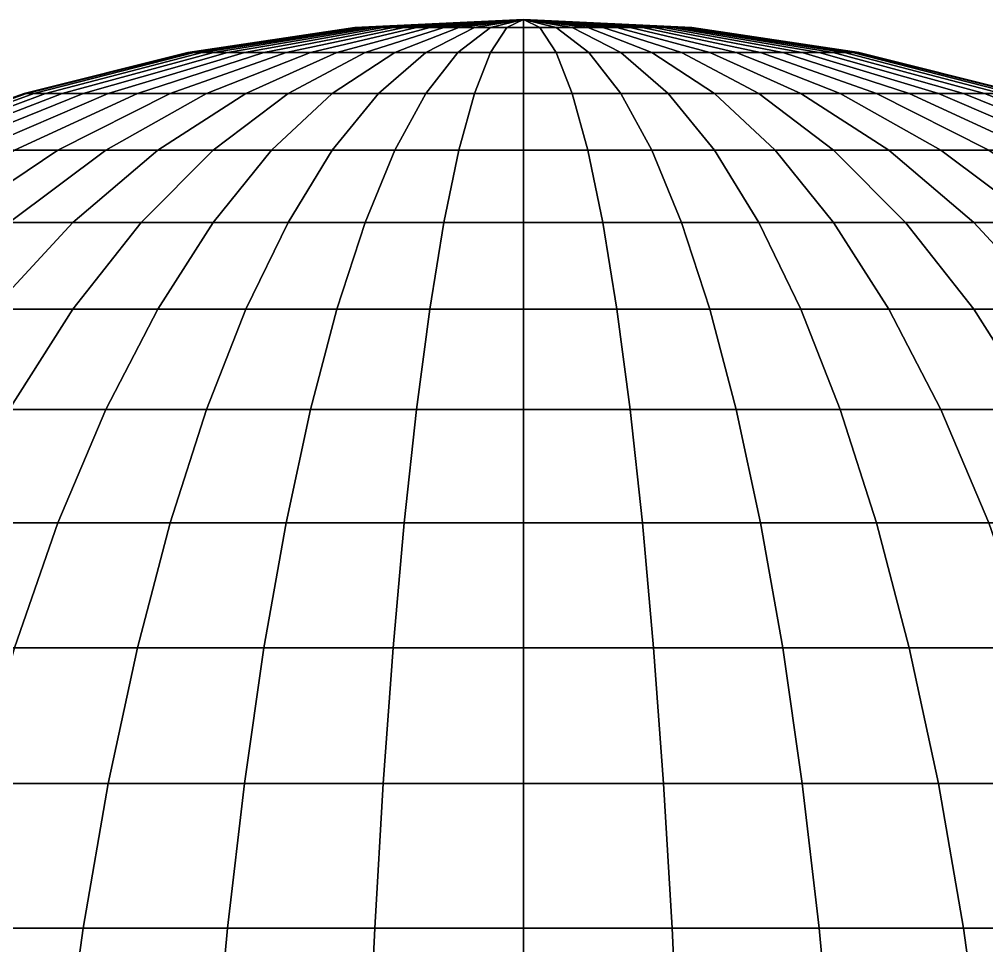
# Model space of a CAD drawing. Extents: x -607 to 607, y -607 to 607.
# Drawn here: x -177.9 to 163.6, y 280 to 607.2 of the extents above; entities that cross this region are included whole.
import ezdxf

# ---------------------------------------------------------------- set-up
doc = ezdxf.new("R2010")
doc.units = 0

msp = doc.modelspace()

# ---------------------------------------------------------------- linework, layer by layer
for points in [[(-59.515713, 604.273193), (0, 607.197021), (-59.22913, 604.273193, -5.83356)], [(-59.22913, 604.273193, 5.83356), (0, 607.197021), (-59.515713, 604.273193)], [(-59.22913, 604.273193, -5.83356), (0, 607.197021), (-58.372135, 604.273193, -11.61094)], [(-58.372135, 604.273193, 11.61094), (0, 607.197021), (-59.22913, 604.273193, 5.83356)], [(-58.372135, 604.273193, -11.61094), (0, 607.197021), (-56.952988, 604.273193, -17.276499)], [(-56.952988, 604.273193, 17.276499), (0, 607.197021), (-58.372135, 604.273193, 11.61094)], [(-56.952988, 604.273193, -17.276499), (0, 607.197021), (-54.985352, 604.273193, -22.775677)], [(-54.985352, 604.273193, 22.775677), (0, 607.197021), (-56.952988, 604.273193, 17.276499)], [(-54.985352, 604.273193, -22.775677), (0, 607.197021), (-52.488174, 604.273193, -28.055513)], [(-52.488174, 604.273193, 28.055513), (0, 607.197021), (-54.985352, 604.273193, 22.775677)], [(-52.488174, 604.273193, -28.055513), (0, 607.197021), (-49.485504, 604.273193, -33.065159)], [(-49.485504, 604.273193, 33.065159), (0, 607.197021), (-52.488174, 604.273193, 28.055513)], [(-49.485504, 604.273193, -33.065159), (0, 607.197021), (-46.006268, 604.273193, -37.756371)], [(-46.006268, 604.273193, 37.756371), (0, 607.197021), (-49.485504, 604.273193, 33.065159)], [(-46.006268, 604.273193, -37.756371), (0, 607.197021), (-42.083965, 604.273193, -42.083965)], [(-42.083965, 604.273193, 42.083965), (0, 607.197021), (-46.006268, 604.273193, 37.756371)], [(-42.083965, 604.273193, -42.083965), (0, 607.197021), (-37.756371, 604.273193, -46.006268)], [(-37.756371, 604.273193, 46.006268), (0, 607.197021), (-42.083965, 604.273193, 42.083965)], [(-37.756371, 604.273193, -46.006268), (0, 607.197021), (-33.065159, 604.273193, -49.485504)], [(-33.065159, 604.273193, 49.485504), (0, 607.197021), (-37.756371, 604.273193, 46.006268)], [(-33.065159, 604.273193, -49.485504), (0, 607.197021), (-28.055513, 604.273193, -52.488174)], [(-28.055513, 604.273193, 52.488174), (0, 607.197021), (-33.065159, 604.273193, 49.485504)], [(-28.055513, 604.273193, -52.488174), (0, 607.197021), (-22.775677, 604.273193, -54.985352)], [(-22.775677, 604.273193, 54.985352), (0, 607.197021), (-28.055513, 604.273193, 52.488174)], [(-22.775677, 604.273193, -54.985352), (0, 607.197021), (-17.276499, 604.273193, -56.952988)], [(-17.276499, 604.273193, 56.952988), (0, 607.197021), (-22.775677, 604.273193, 54.985352)], [(-17.276499, 604.273193, -56.952988), (0, 607.197021), (-11.61094, 604.273193, -58.372135)], [(-11.61094, 604.273193, 58.372135), (0, 607.197021), (-17.276499, 604.273193, 56.952988)], [(-11.61094, 604.273193, -58.372135), (0, 607.197021), (-5.83356, 604.273193, -59.22913)], [(-5.83356, 604.273193, 59.22913), (0, 607.197021), (-11.61094, 604.273193, 58.372135)], [(-5.83356, 604.273193, -59.22913), (0, 607.197021), (0, 604.273193, -59.515713)], [(0, 604.273193, 59.515713), (0, 607.197021), (-5.83356, 604.273193, 59.22913)], [(59.515713, 604.273193), (59.22913, 604.273193, -5.83356), (0, 607.197021)], [(59.22913, 604.273193, -5.83356), (58.372135, 604.273193, -11.61094), (0, 607.197021)], [(58.372135, 604.273193, -11.61094), (56.952988, 604.273193, -17.276499), (0, 607.197021)], [(56.952988, 604.273193, -17.276499), (54.985352, 604.273193, -22.775677), (0, 607.197021)], [(54.985352, 604.273193, -22.775677), (52.488174, 604.273193, -28.055513), (0, 607.197021)], [(52.488174, 604.273193, -28.055513), (49.485504, 604.273193, -33.065159), (0, 607.197021)], [(49.485504, 604.273193, -33.065159), (46.006268, 604.273193, -37.756371), (0, 607.197021)], [(46.006268, 604.273193, -37.756371), (42.083965, 604.273193, -42.083965), (0, 607.197021)], [(42.083965, 604.273193, -42.083965), (37.756371, 604.273193, -46.006268), (0, 607.197021)], [(37.756371, 604.273193, -46.006268), (33.065159, 604.273193, -49.485504), (0, 607.197021)], [(33.065159, 604.273193, -49.485504), (28.055513, 604.273193, -52.488174), (0, 607.197021)], [(28.055513, 604.273193, -52.488174), (22.775677, 604.273193, -54.985352), (0, 607.197021)], [(22.775677, 604.273193, -54.985352), (17.276499, 604.273193, -56.952988), (0, 607.197021)], [(17.276499, 604.273193, -56.952988), (11.61094, 604.273193, -58.372135), (0, 607.197021)], [(11.61094, 604.273193, -58.372135), (5.83356, 604.273193, -59.22913), (0, 607.197021)], [(5.83356, 604.273193, -59.22913), (0, 604.273193, -59.515713), (0, 607.197021)], [(0, 604.273193, 59.515713), (5.83356, 604.273193, 59.22913), (0, 607.197021)], [(5.83356, 604.273193, 59.22913), (11.61094, 604.273193, 58.372135), (0, 607.197021)], [(11.61094, 604.273193, 58.372135), (17.276499, 604.273193, 56.952988), (0, 607.197021)], [(17.276499, 604.273193, 56.952988), (22.775677, 604.273193, 54.985352), (0, 607.197021)], [(22.775677, 604.273193, 54.985352), (28.055513, 604.273193, 52.488174), (0, 607.197021)], [(28.055513, 604.273193, 52.488174), (33.065159, 604.273193, 49.485504), (0, 607.197021)], [(33.065159, 604.273193, 49.485504), (37.756371, 604.273193, 46.006268), (0, 607.197021)], [(37.756371, 604.273193, 46.006268), (42.083965, 604.273193, 42.083965), (0, 607.197021)], [(42.083965, 604.273193, 42.083965), (46.006268, 604.273193, 37.756371), (0, 607.197021)], [(46.006268, 604.273193, 37.756371), (49.485504, 604.273193, 33.065159), (0, 607.197021)], [(49.485504, 604.273193, 33.065159), (52.488174, 604.273193, 28.055513), (0, 607.197021)], [(52.488174, 604.273193, 28.055513), (54.985352, 604.273193, 22.775677), (0, 607.197021)], [(54.985352, 604.273193, 22.775677), (56.952988, 604.273193, 17.276499), (0, 607.197021)], [(56.952988, 604.273193, 17.276499), (58.372135, 604.273193, 11.610939), (0, 607.197021)], [(58.372135, 604.273193, 11.610939), (59.22913, 604.273193, 5.83356), (0, 607.197021)], [(59.22913, 604.273193, 5.83356), (59.515713, 604.273193), (0, 607.197021)], [(-118.45826, 595.529907), (-59.515713, 604.273193), (-59.22913, 604.273193, -5.83356), (-117.887848, 595.529907, -11.610939)], [(-117.887848, 595.529907, 11.610939), (-59.22913, 604.273193, 5.83356), (-59.515713, 604.273193), (-118.45826, 595.529907)], [(-117.887848, 595.529907, -11.610939), (-59.22913, 604.273193, -5.83356), (-58.372135, 604.273193, -11.61094), (-116.182114, 595.529907, -23.110058)], [(-116.182114, 595.529907, 23.110058), (-58.372135, 604.273193, 11.61094), (-59.22913, 604.273193, 5.83356), (-117.887848, 595.529907, 11.610939)], [(-116.182114, 595.529907, -23.110058), (-58.372135, 604.273193, -11.61094), (-56.952988, 604.273193, -17.276499), (-113.357483, 595.529907, -34.386616)], [(-113.357483, 595.529907, 34.386616), (-56.952988, 604.273193, 17.276499), (-58.372135, 604.273193, 11.61094), (-116.182114, 595.529907, 23.110058)], [(-113.357483, 595.529907, -34.386616), (-56.952988, 604.273193, -17.276499), (-54.985352, 604.273193, -22.775677), (-109.441162, 595.529907, -45.332012)], [(-109.441162, 595.529907, 45.332012), (-54.985352, 604.273193, 22.775677), (-56.952988, 604.273193, 17.276499), (-113.357483, 595.529907, 34.386616)], [(-109.441162, 595.529907, -45.332012), (-54.985352, 604.273193, -22.775677), (-52.488174, 604.273193, -28.055513), (-104.470856, 595.529907, -55.840832)], [(-104.470856, 595.529907, 55.840832), (-52.488174, 604.273193, 28.055513), (-54.985352, 604.273193, 22.775677), (-109.441162, 595.529907, 45.332012)], [(-104.470856, 595.529907, -55.840832), (-52.488174, 604.273193, -28.055513), (-49.485504, 604.273193, -33.065159), (-98.494438, 595.529907, -65.811882)], [(-98.494438, 595.529907, 65.811882), (-49.485504, 604.273193, 33.065159), (-52.488174, 604.273193, 28.055513), (-104.470856, 595.529907, 55.840832)], [(-98.494438, 595.529907, -65.811882), (-49.485504, 604.273193, -33.065159), (-46.006268, 604.273193, -37.756371), (-91.569473, 595.529907, -75.149124)], [(-91.569473, 595.529907, 75.149124), (-46.006268, 604.273193, 37.756371), (-49.485504, 604.273193, 33.065159), (-98.494438, 595.529907, 65.811882)], [(-91.569473, 595.529907, -75.149124), (-46.006268, 604.273193, -37.756371), (-42.083965, 604.273193, -42.083965), (-83.762634, 595.529907, -83.762634)], [(-83.762634, 595.529907, 83.762634), (-42.083965, 604.273193, 42.083965), (-46.006268, 604.273193, 37.756371), (-91.569473, 595.529907, 75.149124)], [(-83.762634, 595.529907, -83.762634), (-42.083965, 604.273193, -42.083965), (-37.756371, 604.273193, -46.006268), (-75.149124, 595.529907, -91.569473)], [(-75.149124, 595.529907, 91.569473), (-37.756371, 604.273193, 46.006268), (-42.083965, 604.273193, 42.083965), (-83.762634, 595.529907, 83.762634)], [(-75.149124, 595.529907, -91.569473), (-37.756371, 604.273193, -46.006268), (-33.065159, 604.273193, -49.485504), (-65.811882, 595.529907, -98.494438)], [(-65.811882, 595.529907, 98.494438), (-33.065159, 604.273193, 49.485504), (-37.756371, 604.273193, 46.006268), (-75.149124, 595.529907, 91.569473)], [(-65.811882, 595.529907, -98.494438), (-33.065159, 604.273193, -49.485504), (-28.055513, 604.273193, -52.488174), (-55.840832, 595.529907, -104.470856)], [(-55.840832, 595.529907, 104.470856), (-28.055513, 604.273193, 52.488174), (-33.065159, 604.273193, 49.485504), (-65.811882, 595.529907, 98.494438)], [(-55.840832, 595.529907, -104.470856), (-28.055513, 604.273193, -52.488174), (-22.775677, 604.273193, -54.985352), (-45.332012, 595.529907, -109.441162)], [(-45.332012, 595.529907, 109.441162), (-22.775677, 604.273193, 54.985352), (-28.055513, 604.273193, 52.488174), (-55.840832, 595.529907, 104.470856)], [(-45.332012, 595.529907, -109.441162), (-22.775677, 604.273193, -54.985352), (-17.276499, 604.273193, -56.952988), (-34.386616, 595.529907, -113.357483)], [(-34.386616, 595.529907, 113.357483), (-17.276499, 604.273193, 56.952988), (-22.775677, 604.273193, 54.985352), (-45.332012, 595.529907, 109.441162)], [(-34.386616, 595.529907, -113.357483), (-17.276499, 604.273193, -56.952988), (-11.61094, 604.273193, -58.372135), (-23.110058, 595.529907, -116.182114)], [(-23.110058, 595.529907, 116.182114), (-11.61094, 604.273193, 58.372135), (-17.276499, 604.273193, 56.952988), (-34.386616, 595.529907, 113.357483)], [(-23.110058, 595.529907, -116.182114), (-11.61094, 604.273193, -58.372135), (-5.83356, 604.273193, -59.22913), (-11.610939, 595.529907, -117.887848)], [(-11.610939, 595.529907, 117.887848), (-5.83356, 604.273193, 59.22913), (-11.61094, 604.273193, 58.372135), (-23.110058, 595.529907, 116.182114)], [(-11.610939, 595.529907, -117.887848), (-5.83356, 604.273193, -59.22913), (0, 604.273193, -59.515713), (0, 595.529907, -118.45826)], [(0, 595.529907, 118.45826), (0, 604.273193, 59.515713), (-5.83356, 604.273193, 59.22913), (-11.610939, 595.529907, 117.887848)], [(11.610939, 595.529907, -117.887848), (0, 595.529907, -118.45826), (0, 604.273193, -59.515713), (5.83356, 604.273193, -59.22913)], [(0, 595.529907, 118.45826), (11.610939, 595.529907, 117.887848), (5.83356, 604.273193, 59.22913), (0, 604.273193, 59.515713)], [(23.110058, 595.529907, -116.182114), (11.610939, 595.529907, -117.887848), (5.83356, 604.273193, -59.22913), (11.61094, 604.273193, -58.372135)], [(11.610939, 595.529907, 117.887848), (23.110058, 595.529907, 116.182114), (11.61094, 604.273193, 58.372135), (5.83356, 604.273193, 59.22913)], [(34.386616, 595.529907, -113.357483), (23.110058, 595.529907, -116.182114), (11.61094, 604.273193, -58.372135), (17.276499, 604.273193, -56.952988)], [(23.110058, 595.529907, 116.182114), (34.386616, 595.529907, 113.357483), (17.276499, 604.273193, 56.952988), (11.61094, 604.273193, 58.372135)], [(45.332012, 595.529907, -109.441162), (34.386616, 595.529907, -113.357483), (17.276499, 604.273193, -56.952988), (22.775677, 604.273193, -54.985352)], [(34.386616, 595.529907, 113.357483), (45.332012, 595.529907, 109.441162), (22.775677, 604.273193, 54.985352), (17.276499, 604.273193, 56.952988)], [(55.840832, 595.529907, -104.470856), (45.332012, 595.529907, -109.441162), (22.775677, 604.273193, -54.985352), (28.055513, 604.273193, -52.488174)], [(45.332012, 595.529907, 109.441162), (55.840832, 595.529907, 104.470856), (28.055513, 604.273193, 52.488174), (22.775677, 604.273193, 54.985352)], [(65.811882, 595.529907, -98.494438), (55.840832, 595.529907, -104.470856), (28.055513, 604.273193, -52.488174), (33.065159, 604.273193, -49.485504)], [(55.840832, 595.529907, 104.470856), (65.811882, 595.529907, 98.494438), (33.065159, 604.273193, 49.485504), (28.055513, 604.273193, 52.488174)], [(75.149124, 595.529907, -91.569473), (65.811882, 595.529907, -98.494438), (33.065159, 604.273193, -49.485504), (37.756371, 604.273193, -46.006268)], [(65.811882, 595.529907, 98.494438), (75.149124, 595.529907, 91.569473), (37.756371, 604.273193, 46.006268), (33.065159, 604.273193, 49.485504)], [(83.762634, 595.529907, -83.762634), (75.149124, 595.529907, -91.569473), (37.756371, 604.273193, -46.006268), (42.083965, 604.273193, -42.083965)], [(75.149124, 595.529907, 91.569473), (83.762634, 595.529907, 83.762634), (42.083965, 604.273193, 42.083965), (37.756371, 604.273193, 46.006268)], [(91.569473, 595.529907, -75.149124), (83.762634, 595.529907, -83.762634), (42.083965, 604.273193, -42.083965), (46.006268, 604.273193, -37.756371)], [(83.762634, 595.529907, 83.762634), (91.569473, 595.529907, 75.149124), (46.006268, 604.273193, 37.756371), (42.083965, 604.273193, 42.083965)], [(98.494438, 595.529907, -65.811882), (91.569473, 595.529907, -75.149124), (46.006268, 604.273193, -37.756371), (49.485504, 604.273193, -33.065159)], [(91.569473, 595.529907, 75.149124), (98.494438, 595.529907, 65.811882), (49.485504, 604.273193, 33.065159), (46.006268, 604.273193, 37.756371)], [(104.470856, 595.529907, -55.840832), (98.494438, 595.529907, -65.811882), (49.485504, 604.273193, -33.065159), (52.488174, 604.273193, -28.055513)], [(98.494438, 595.529907, 65.811882), (104.470856, 595.529907, 55.840832), (52.488174, 604.273193, 28.055513), (49.485504, 604.273193, 33.065159)], [(109.441162, 595.529907, -45.332012), (104.470856, 595.529907, -55.840832), (52.488174, 604.273193, -28.055513), (54.985352, 604.273193, -22.775677)], [(104.470856, 595.529907, 55.840832), (109.441162, 595.529907, 45.332012), (54.985352, 604.273193, 22.775677), (52.488174, 604.273193, 28.055513)], [(113.357483, 595.529907, -34.386616), (109.441162, 595.529907, -45.332012), (54.985352, 604.273193, -22.775677), (56.952988, 604.273193, -17.276499)], [(109.441162, 595.529907, 45.332012), (113.357483, 595.529907, 34.386616), (56.952988, 604.273193, 17.276499), (54.985352, 604.273193, 22.775677)], [(116.182114, 595.529907, -23.110058), (113.357483, 595.529907, -34.386616), (56.952988, 604.273193, -17.276499), (58.372135, 604.273193, -11.61094)], [(113.357483, 595.529907, 34.386616), (116.182114, 595.529907, 23.110058), (58.372135, 604.273193, 11.610939), (56.952988, 604.273193, 17.276499)], [(117.887848, 595.529907, -11.610939), (116.182114, 595.529907, -23.110058), (58.372135, 604.273193, -11.61094), (59.22913, 604.273193, -5.83356)], [(116.182114, 595.529907, 23.110058), (117.887848, 595.529907, 11.610939), (59.22913, 604.273193, 5.83356), (58.372135, 604.273193, 11.610939)], [(118.45826, 595.529907), (117.887848, 595.529907, -11.610939), (59.22913, 604.273193, -5.83356), (59.515713, 604.273193)], [(117.887848, 595.529907, 11.610939), (118.45826, 595.529907), (59.515713, 604.273193), (59.22913, 604.273193, 5.83356)], [(-176.259979, 581.05127), (-118.45826, 595.529907), (-117.887848, 595.529907, -11.610939), (-175.41124, 581.05127, -17.276499)], [(-175.41124, 581.05127, 17.276499), (-117.887848, 595.529907, 11.610939), (-118.45826, 595.529907), (-176.259979, 581.05127)], [(-175.41124, 581.05127, -17.276499), (-117.887848, 595.529907, -11.610939), (-116.182114, 595.529907, -23.110058), (-172.873199, 581.05127, -34.386616)], [(-172.873199, 581.05127, 34.386616), (-116.182114, 595.529907, 23.110058), (-117.887848, 595.529907, 11.610939), (-175.41124, 581.05127, 17.276499)], [(-172.873199, 581.05127, -34.386616), (-116.182114, 595.529907, -23.110058), (-113.357483, 595.529907, -34.386616), (-168.670288, 581.05127, -51.165573)], [(-168.670288, 581.05127, 51.165573), (-113.357483, 595.529907, 34.386616), (-116.182114, 595.529907, 23.110058), (-172.873199, 581.05127, 34.386616)], [(-168.670288, 581.05127, -51.165573), (-113.357483, 595.529907, -34.386616), (-109.441162, 595.529907, -45.332012), (-162.842987, 581.05127, -67.451775)], [(-162.842987, 581.05127, 67.451775), (-109.441162, 595.529907, 45.332012), (-113.357483, 595.529907, 34.386616), (-168.670288, 581.05127, 51.165573)], [(-162.842987, 581.05127, -67.451775), (-109.441162, 595.529907, -45.332012), (-104.470856, 595.529907, -55.840832), (-155.447433, 581.05127, -83.088387)], [(-155.447433, 581.05127, 83.088387), (-104.470856, 595.529907, 55.840832), (-109.441162, 595.529907, 45.332012), (-162.842987, 581.05127, 67.451775)], [(-155.447433, 581.05127, -83.088387), (-104.470856, 595.529907, -55.840832), (-98.494438, 595.529907, -65.811882), (-146.55481, 581.05127, -97.924797)], [(-146.55481, 581.05127, 97.924797), (-98.494438, 595.529907, 65.811882), (-104.470856, 595.529907, 55.840832), (-155.447433, 581.05127, 83.088387)], [(-146.55481, 581.05127, -97.924797), (-98.494438, 595.529907, -65.811882), (-91.569473, 595.529907, -75.149124), (-136.250809, 581.05127, -111.818146)], [(-136.250809, 581.05127, 111.818146), (-91.569473, 595.529907, 75.149124), (-98.494438, 595.529907, 65.811882), (-146.55481, 581.05127, 97.924797)], [(-136.250809, 581.05127, -111.818146), (-91.569473, 595.529907, -75.149124), (-83.762634, 595.529907, -83.762634), (-124.634628, 581.05127, -124.634628)], [(-124.634628, 581.05127, 124.634628), (-83.762634, 595.529907, 83.762634), (-91.569473, 595.529907, 75.149124), (-136.250809, 581.05127, 111.818146)], [(-124.634628, 581.05127, -124.634628), (-83.762634, 595.529907, -83.762634), (-75.149124, 595.529907, -91.569473), (-111.818146, 581.05127, -136.250809)], [(-111.818146, 581.05127, 136.250809), (-75.149124, 595.529907, 91.569473), (-83.762634, 595.529907, 83.762634), (-124.634628, 581.05127, 124.634628)], [(-111.818146, 581.05127, -136.250809), (-75.149124, 595.529907, -91.569473), (-65.811882, 595.529907, -98.494438), (-97.924797, 581.05127, -146.55481)], [(-97.924797, 581.05127, 146.55481), (-65.811882, 595.529907, 98.494438), (-75.149124, 595.529907, 91.569473), (-111.818146, 581.05127, 136.250809)], [(-97.924797, 581.05127, -146.55481), (-65.811882, 595.529907, -98.494438), (-55.840832, 595.529907, -104.470856), (-83.088387, 581.05127, -155.447433)], [(-83.088387, 581.05127, 155.447433), (-55.840832, 595.529907, 104.470856), (-65.811882, 595.529907, 98.494438), (-97.924797, 581.05127, 146.55481)], [(-83.088387, 581.05127, -155.447433), (-55.840832, 595.529907, -104.470856), (-45.332012, 595.529907, -109.441162), (-67.451775, 581.05127, -162.842987)], [(-67.451775, 581.05127, 162.842987), (-45.332012, 595.529907, 109.441162), (-55.840832, 595.529907, 104.470856), (-83.088387, 581.05127, 155.447433)], [(-67.451775, 581.05127, -162.842987), (-45.332012, 595.529907, -109.441162), (-34.386616, 595.529907, -113.357483), (-51.165573, 581.05127, -168.670288)], [(-51.165573, 581.05127, 168.670288), (-34.386616, 595.529907, 113.357483), (-45.332012, 595.529907, 109.441162), (-67.451775, 581.05127, 162.842987)], [(-51.165573, 581.05127, -168.670288), (-34.386616, 595.529907, -113.357483), (-23.110058, 595.529907, -116.182114), (-34.386616, 581.05127, -172.873199)], [(-34.386616, 581.05127, 172.873199), (-23.110058, 595.529907, 116.182114), (-34.386616, 595.529907, 113.357483), (-51.165573, 581.05127, 168.670288)], [(-34.386616, 581.05127, -172.873199), (-23.110058, 595.529907, -116.182114), (-11.610939, 595.529907, -117.887848), (-17.276499, 581.05127, -175.41124)], [(-17.276499, 581.05127, 175.41124), (-11.610939, 595.529907, 117.887848), (-23.110058, 595.529907, 116.182114), (-34.386616, 581.05127, 172.873199)], [(-17.276499, 581.05127, -175.41124), (-11.610939, 595.529907, -117.887848), (0, 595.529907, -118.45826), (0, 581.05127, -176.259979)], [(0, 581.05127, 176.259979), (0, 595.529907, 118.45826), (-11.610939, 595.529907, 117.887848), (-17.276499, 581.05127, 175.41124)], [(17.276499, 581.05127, -175.41124), (0, 581.05127, -176.259979), (0, 595.529907, -118.45826), (11.610939, 595.529907, -117.887848)], [(0, 581.05127, 176.259979), (17.276499, 581.05127, 175.41124), (11.610939, 595.529907, 117.887848), (0, 595.529907, 118.45826)], [(34.386616, 581.05127, -172.873199), (17.276499, 581.05127, -175.41124), (11.610939, 595.529907, -117.887848), (23.110058, 595.529907, -116.182114)], [(17.276499, 581.05127, 175.41124), (34.386616, 581.05127, 172.873199), (23.110058, 595.529907, 116.182114), (11.610939, 595.529907, 117.887848)], [(51.165573, 581.05127, -168.670288), (34.386616, 581.05127, -172.873199), (23.110058, 595.529907, -116.182114), (34.386616, 595.529907, -113.357483)], [(34.386616, 581.05127, 172.873199), (51.165573, 581.05127, 168.670288), (34.386616, 595.529907, 113.357483), (23.110058, 595.529907, 116.182114)], [(67.451775, 581.05127, -162.842987), (51.165573, 581.05127, -168.670288), (34.386616, 595.529907, -113.357483), (45.332012, 595.529907, -109.441162)], [(51.165573, 581.05127, 168.670288), (67.451775, 581.05127, 162.842987), (45.332012, 595.529907, 109.441162), (34.386616, 595.529907, 113.357483)], [(83.088387, 581.05127, -155.447433), (67.451775, 581.05127, -162.842987), (45.332012, 595.529907, -109.441162), (55.840832, 595.529907, -104.470856)], [(67.451775, 581.05127, 162.842987), (83.088387, 581.05127, 155.447433), (55.840832, 595.529907, 104.470856), (45.332012, 595.529907, 109.441162)], [(97.924797, 581.05127, -146.55481), (83.088387, 581.05127, -155.447433), (55.840832, 595.529907, -104.470856), (65.811882, 595.529907, -98.494438)], [(83.088387, 581.05127, 155.447433), (97.924797, 581.05127, 146.55481), (65.811882, 595.529907, 98.494438), (55.840832, 595.529907, 104.470856)], [(111.818146, 581.05127, -136.250809), (97.924797, 581.05127, -146.55481), (65.811882, 595.529907, -98.494438), (75.149124, 595.529907, -91.569473)], [(97.924797, 581.05127, 146.55481), (111.818146, 581.05127, 136.250809), (75.149124, 595.529907, 91.569473), (65.811882, 595.529907, 98.494438)], [(124.634628, 581.05127, -124.634628), (111.818146, 581.05127, -136.250809), (75.149124, 595.529907, -91.569473), (83.762634, 595.529907, -83.762634)], [(111.818146, 581.05127, 136.250809), (124.634628, 581.05127, 124.634628), (83.762634, 595.529907, 83.762634), (75.149124, 595.529907, 91.569473)], [(136.250809, 581.05127, -111.818146), (124.634628, 581.05127, -124.634628), (83.762634, 595.529907, -83.762634), (91.569473, 595.529907, -75.149124)], [(124.634628, 581.05127, 124.634628), (136.250809, 581.05127, 111.818146), (91.569473, 595.529907, 75.149124), (83.762634, 595.529907, 83.762634)], [(146.55481, 581.05127, -97.924797), (136.250809, 581.05127, -111.818146), (91.569473, 595.529907, -75.149124), (98.494438, 595.529907, -65.811882)], [(136.250809, 581.05127, 111.818146), (146.55481, 581.05127, 97.924797), (98.494438, 595.529907, 65.811882), (91.569473, 595.529907, 75.149124)], [(155.447433, 581.05127, -83.088387), (146.55481, 581.05127, -97.924797), (98.494438, 595.529907, -65.811882), (104.470856, 595.529907, -55.840832)], [(146.55481, 581.05127, 97.924797), (155.447433, 581.05127, 83.088387), (104.470856, 595.529907, 55.840832), (98.494438, 595.529907, 65.811882)], [(162.842987, 581.05127, -67.451775), (155.447433, 581.05127, -83.088387), (104.470856, 595.529907, -55.840832), (109.441162, 595.529907, -45.332012)], [(155.447433, 581.05127, 83.088387), (162.842987, 581.05127, 67.451775), (109.441162, 595.529907, 45.332012), (104.470856, 595.529907, 55.840832)], [(168.670288, 581.05127, -51.165573), (162.842987, 581.05127, -67.451775), (109.441162, 595.529907, -45.332012), (113.357483, 595.529907, -34.386616)], [(162.842987, 581.05127, 67.451775), (168.670288, 581.05127, 51.165573), (113.357483, 595.529907, 34.386616), (109.441162, 595.529907, 45.332012)], [(172.873199, 581.05127, -34.386616), (168.670288, 581.05127, -51.165573), (113.357483, 595.529907, -34.386616), (116.182114, 595.529907, -23.110058)], [(168.670288, 581.05127, 51.165573), (172.873199, 581.05127, 34.386616), (116.182114, 595.529907, 23.110058), (113.357483, 595.529907, 34.386616)], [(175.41124, 581.05127, -17.276499), (172.873199, 581.05127, -34.386616), (116.182114, 595.529907, -23.110058), (117.887848, 595.529907, -11.610939)], [(172.873199, 581.05127, 34.386616), (175.41124, 581.05127, 17.276499), (117.887848, 595.529907, 11.610939), (116.182114, 595.529907, 23.110058)], [(176.259979, 581.05127), (175.41124, 581.05127, -17.276499), (117.887848, 595.529907, -11.610939), (118.45826, 595.529907)], [(175.41124, 581.05127, 17.276499), (176.259979, 581.05127), (118.45826, 595.529907), (117.887848, 595.529907, 11.610939)], [(-232.364227, 560.976807), (-176.259979, 581.05127), (-175.41124, 581.05127, -17.276499), (-231.245331, 560.976807, -22.775677)], [(-231.245331, 560.976807, 22.775677), (-175.41124, 581.05127, 17.276499), (-176.259979, 581.05127), (-232.364227, 560.976807)], [(-231.245331, 560.976807, -22.775677), (-175.41124, 581.05127, -17.276499), (-172.873199, 581.05127, -34.386616), (-227.899414, 560.976807, -45.332012)], [(-227.899414, 560.976807, 45.332012), (-172.873199, 581.05127, 34.386616), (-175.41124, 581.05127, 17.276499), (-231.245331, 560.976807, 22.775677)], [(-227.899414, 560.976807, -45.332012), (-172.873199, 581.05127, -34.386616), (-168.670288, 581.05127, -51.165573), (-222.358704, 560.976807, -67.451775)], [(-222.358704, 560.976807, 67.451775), (-168.670288, 581.05127, 51.165573), (-172.873199, 581.05127, 34.386616), (-227.899414, 560.976807, 45.332012)], [(-222.358704, 560.976807, -67.451775), (-168.670288, 581.05127, -51.165573), (-162.842987, 581.05127, -67.451775), (-214.676544, 560.976807, -88.921944)], [(-214.676544, 560.976807, 88.921944), (-162.842987, 581.05127, 67.451775), (-168.670288, 581.05127, 51.165573), (-222.358704, 560.976807, 67.451775)], [(-214.676544, 560.976807, -88.921944), (-162.842987, 581.05127, -67.451775), (-155.447433, 581.05127, -83.088387), (-204.926956, 560.976807, -109.535736)], [(-204.926956, 560.976807, 109.535736), (-155.447433, 581.05127, 83.088387), (-162.842987, 581.05127, 67.451775), (-214.676544, 560.976807, 88.921944)], [(-204.926956, 560.976807, -109.535736), (-155.447433, 581.05127, -83.088387), (-146.55481, 581.05127, -97.924797), (-193.203796, 560.976807, -129.09465)], [(-193.203796, 560.976807, 129.09465), (-146.55481, 581.05127, 97.924797), (-155.447433, 581.05127, 83.088387), (-204.926956, 560.976807, 109.535736)], [(-193.203796, 560.976807, -129.09465), (-146.55481, 581.05127, -97.924797), (-136.250809, 581.05127, -111.818146), (-179.61998, 560.976807, -147.410309)], [(-179.61998, 560.976807, 147.410309), (-136.250809, 581.05127, 111.818146), (-146.55481, 581.05127, 97.924797), (-193.203796, 560.976807, 129.09465)], [(-179.61998, 560.976807, -147.410309), (-136.250809, 581.05127, -111.818146), (-124.634628, 581.05127, -124.634628), (-164.30632, 560.976807, -164.30632)], [(-164.30632, 560.976807, 164.30632), (-124.634628, 581.05127, 124.634628), (-136.250809, 581.05127, 111.818146), (-179.61998, 560.976807, 147.410309)], [(-164.30632, 560.976807, -164.30632), (-124.634628, 581.05127, -124.634628), (-111.818146, 581.05127, -136.250809), (-147.410309, 560.976807, -179.61998)], [(-147.410309, 560.976807, 179.61998), (-111.818146, 581.05127, 136.250809), (-124.634628, 581.05127, 124.634628), (-164.30632, 560.976807, 164.30632)], [(-147.410309, 560.976807, -179.61998), (-111.818146, 581.05127, -136.250809), (-97.924797, 581.05127, -146.55481), (-129.09465, 560.976807, -193.203796)], [(-129.09465, 560.976807, 193.203796), (-97.924797, 581.05127, 146.55481), (-111.818146, 581.05127, 136.250809), (-147.410309, 560.976807, 179.61998)], [(-129.09465, 560.976807, -193.203796), (-97.924797, 581.05127, -146.55481), (-83.088387, 581.05127, -155.447433), (-109.535736, 560.976807, -204.926956)], [(-109.535736, 560.976807, 204.926956), (-83.088387, 581.05127, 155.447433), (-97.924797, 581.05127, 146.55481), (-129.09465, 560.976807, 193.203796)], [(-109.535736, 560.976807, -204.926956), (-83.088387, 581.05127, -155.447433), (-67.451775, 581.05127, -162.842987), (-88.921944, 560.976807, -214.676544)], [(-88.921944, 560.976807, 214.676544), (-67.451775, 581.05127, 162.842987), (-83.088387, 581.05127, 155.447433), (-109.535736, 560.976807, 204.926956)], [(-88.921944, 560.976807, -214.676544), (-67.451775, 581.05127, -162.842987), (-51.165573, 581.05127, -168.670288), (-67.451775, 560.976807, -222.358704)], [(-67.451775, 560.976807, 222.358704), (-51.165573, 581.05127, 168.670288), (-67.451775, 581.05127, 162.842987), (-88.921944, 560.976807, 214.676544)], [(-67.451775, 560.976807, -222.358704), (-51.165573, 581.05127, -168.670288), (-34.386616, 581.05127, -172.873199), (-45.332012, 560.976807, -227.899414)], [(-45.332012, 560.976807, 227.899414), (-34.386616, 581.05127, 172.873199), (-51.165573, 581.05127, 168.670288), (-67.451775, 560.976807, 222.358704)], [(-45.332012, 560.976807, -227.899414), (-34.386616, 581.05127, -172.873199), (-17.276499, 581.05127, -175.41124), (-22.775677, 560.976807, -231.245331)], [(-22.775677, 560.976807, 231.245331), (-17.276499, 581.05127, 175.41124), (-34.386616, 581.05127, 172.873199), (-45.332012, 560.976807, 227.899414)], [(-22.775677, 560.976807, -231.245331), (-17.276499, 581.05127, -175.41124), (0, 581.05127, -176.259979), (0, 560.976807, -232.364227)], [(0, 560.976807, 232.364227), (0, 581.05127, 176.259979), (-17.276499, 581.05127, 175.41124), (-22.775677, 560.976807, 231.245331)], [(22.775677, 560.976807, -231.245331), (0, 560.976807, -232.364227), (0, 581.05127, -176.259979), (17.276499, 581.05127, -175.41124)], [(0, 560.976807, 232.364227), (22.775677, 560.976807, 231.245331), (17.276499, 581.05127, 175.41124), (0, 581.05127, 176.259979)], [(45.332012, 560.976807, -227.899414), (22.775677, 560.976807, -231.245331), (17.276499, 581.05127, -175.41124), (34.386616, 581.05127, -172.873199)], [(22.775677, 560.976807, 231.245331), (45.332012, 560.976807, 227.899414), (34.386616, 581.05127, 172.873199), (17.276499, 581.05127, 175.41124)], [(67.451775, 560.976807, -222.358704), (45.332012, 560.976807, -227.899414), (34.386616, 581.05127, -172.873199), (51.165573, 581.05127, -168.670288)], [(45.332012, 560.976807, 227.899414), (67.451775, 560.976807, 222.358704), (51.165573, 581.05127, 168.670288), (34.386616, 581.05127, 172.873199)], [(88.921944, 560.976807, -214.676544), (67.451775, 560.976807, -222.358704), (51.165573, 581.05127, -168.670288), (67.451775, 581.05127, -162.842987)], [(67.451775, 560.976807, 222.358704), (88.921944, 560.976807, 214.676544), (67.451775, 581.05127, 162.842987), (51.165573, 581.05127, 168.670288)], [(109.535736, 560.976807, -204.926956), (88.921944, 560.976807, -214.676544), (67.451775, 581.05127, -162.842987), (83.088387, 581.05127, -155.447433)], [(88.921944, 560.976807, 214.676544), (109.535736, 560.976807, 204.926956), (83.088387, 581.05127, 155.447433), (67.451775, 581.05127, 162.842987)], [(129.09465, 560.976807, -193.203796), (109.535736, 560.976807, -204.926956), (83.088387, 581.05127, -155.447433), (97.924797, 581.05127, -146.55481)], [(109.535736, 560.976807, 204.926956), (129.09465, 560.976807, 193.203796), (97.924797, 581.05127, 146.55481), (83.088387, 581.05127, 155.447433)], [(147.410309, 560.976807, -179.61998), (129.09465, 560.976807, -193.203796), (97.924797, 581.05127, -146.55481), (111.818146, 581.05127, -136.250809)], [(129.09465, 560.976807, 193.203796), (147.410309, 560.976807, 179.61998), (111.818146, 581.05127, 136.250809), (97.924797, 581.05127, 146.55481)], [(164.30632, 560.976807, -164.30632), (147.410309, 560.976807, -179.61998), (111.818146, 581.05127, -136.250809), (124.634628, 581.05127, -124.634628)], [(147.410309, 560.976807, 179.61998), (164.30632, 560.976807, 164.30632), (124.634628, 581.05127, 124.634628), (111.818146, 581.05127, 136.250809)], [(179.61998, 560.976807, -147.410309), (164.30632, 560.976807, -164.30632), (124.634628, 581.05127, -124.634628), (136.250809, 581.05127, -111.818146)], [(164.30632, 560.976807, 164.30632), (179.61998, 560.976807, 147.410309), (136.250809, 581.05127, 111.818146), (124.634628, 581.05127, 124.634628)], [(193.203796, 560.976807, -129.09465), (179.61998, 560.976807, -147.410309), (136.250809, 581.05127, -111.818146), (146.55481, 581.05127, -97.924797)], [(179.61998, 560.976807, 147.410309), (193.203796, 560.976807, 129.09465), (146.55481, 581.05127, 97.924797), (136.250809, 581.05127, 111.818146)], [(204.926956, 560.976807, -109.535736), (193.203796, 560.976807, -129.09465), (146.55481, 581.05127, -97.924797), (155.447433, 581.05127, -83.088387)], [(193.203796, 560.976807, 129.09465), (204.926956, 560.976807, 109.535736), (155.447433, 581.05127, 83.088387), (146.55481, 581.05127, 97.924797)], [(214.676544, 560.976807, -88.921944), (204.926956, 560.976807, -109.535736), (155.447433, 581.05127, -83.088387), (162.842987, 581.05127, -67.451775)], [(204.926956, 560.976807, 109.535736), (214.676544, 560.976807, 88.921944), (162.842987, 581.05127, 67.451775), (155.447433, 581.05127, 83.088387)], [(222.358704, 560.976807, -67.451775), (214.676544, 560.976807, -88.921944), (162.842987, 581.05127, -67.451775), (168.670288, 581.05127, -51.165573)], [(214.676544, 560.976807, 88.921944), (222.358704, 560.976807, 67.451775), (168.670288, 581.05127, 51.165573), (162.842987, 581.05127, 67.451775)], [(-221.259308, 535.5, -181.582825), (-179.61998, 560.976807, -147.410309), (-164.30632, 560.976807, -164.30632), (-202.39566, 535.5, -202.39566)], [(-202.39566, 535.5, 202.39566), (-164.30632, 560.976807, 164.30632), (-179.61998, 560.976807, 147.410309), (-221.259308, 535.5, 181.582825)], [(-202.39566, 535.5, -202.39566), (-164.30632, 560.976807, -164.30632), (-147.410309, 560.976807, -179.61998), (-181.582825, 535.5, -221.259308)], [(-181.582825, 535.5, 221.259308), (-147.410309, 560.976807, 179.61998), (-164.30632, 560.976807, 164.30632), (-202.39566, 535.5, 202.39566)], [(-181.582825, 535.5, -221.259308), (-147.410309, 560.976807, -179.61998), (-129.09465, 560.976807, -193.203796), (-159.02124, 535.5, -237.992111)], [(-159.02124, 535.5, 237.992111), (-129.09465, 560.976807, 193.203796), (-147.410309, 560.976807, 179.61998), (-181.582825, 535.5, 221.259308)], [(-159.02124, 535.5, -237.992111), (-129.09465, 560.976807, -193.203796), (-109.535736, 560.976807, -204.926956), (-134.928207, 535.5, -252.432922)], [(-134.928207, 535.5, 252.432922), (-109.535736, 560.976807, 204.926956), (-129.09465, 560.976807, 193.203796), (-159.02124, 535.5, 237.992111)], [(-134.928207, 535.5, -252.432922), (-109.535736, 560.976807, -204.926956), (-88.921944, 560.976807, -214.676544), (-109.535736, 535.5, -264.442657)], [(-109.535736, 535.5, 264.442657), (-88.921944, 560.976807, 214.676544), (-109.535736, 560.976807, 204.926956), (-134.928207, 535.5, 252.432922)], [(-109.535736, 535.5, -264.442657), (-88.921944, 560.976807, -214.676544), (-67.451775, 560.976807, -222.358704), (-83.088387, 535.5, -273.905701)], [(-83.088387, 535.5, 273.905701), (-67.451775, 560.976807, 222.358704), (-88.921944, 560.976807, 214.676544), (-109.535736, 535.5, 264.442657)], [(-83.088387, 535.5, -273.905701), (-67.451775, 560.976807, -222.358704), (-45.332012, 560.976807, -227.899414), (-55.840832, 535.5, -280.730835)], [(-55.840832, 535.5, 280.730835), (-45.332012, 560.976807, 227.899414), (-67.451775, 560.976807, 222.358704), (-83.088387, 535.5, 273.905701)], [(-55.840832, 535.5, -280.730835), (-45.332012, 560.976807, -227.899414), (-22.775677, 560.976807, -231.245331), (-28.055511, 535.5, -284.852386)], [(-28.055511, 535.5, 284.852386), (-22.775677, 560.976807, 231.245331), (-45.332012, 560.976807, 227.899414), (-55.840832, 535.5, 280.730835)], [(-28.055511, 535.5, -284.852386), (-22.775677, 560.976807, -231.245331), (0, 560.976807, -232.364227), (0, 535.5, -286.230682)], [(0, 535.5, 286.230682), (0, 560.976807, 232.364227), (-22.775677, 560.976807, 231.245331), (-28.055511, 535.5, 284.852386)], [(28.055511, 535.5, -284.852386), (0, 535.5, -286.230682), (0, 560.976807, -232.364227), (22.775677, 560.976807, -231.245331)], [(0, 535.5, 286.230682), (28.055511, 535.5, 284.852386), (22.775677, 560.976807, 231.245331), (0, 560.976807, 232.364227)], [(55.840832, 535.5, -280.730835), (28.055511, 535.5, -284.852386), (22.775677, 560.976807, -231.245331), (45.332012, 560.976807, -227.899414)], [(28.055511, 535.5, 284.852386), (55.840832, 535.5, 280.730835), (45.332012, 560.976807, 227.899414), (22.775677, 560.976807, 231.245331)], [(83.088387, 535.5, -273.905701), (55.840832, 535.5, -280.730835), (45.332012, 560.976807, -227.899414), (67.451775, 560.976807, -222.358704)], [(55.840832, 535.5, 280.730835), (83.088387, 535.5, 273.905701), (67.451775, 560.976807, 222.358704), (45.332012, 560.976807, 227.899414)], [(109.535736, 535.5, -264.442657), (83.088387, 535.5, -273.905701), (67.451775, 560.976807, -222.358704), (88.921944, 560.976807, -214.676544)], [(83.088387, 535.5, 273.905701), (109.535736, 535.5, 264.442657), (88.921944, 560.976807, 214.676544), (67.451775, 560.976807, 222.358704)], [(134.928207, 535.5, -252.432922), (109.535736, 535.5, -264.442657), (88.921944, 560.976807, -214.676544), (109.535736, 560.976807, -204.926956)], [(109.535736, 535.5, 264.442657), (134.928207, 535.5, 252.432922), (109.535736, 560.976807, 204.926956), (88.921944, 560.976807, 214.676544)], [(159.02124, 535.5, -237.992111), (134.928207, 535.5, -252.432922), (109.535736, 560.976807, -204.926956), (129.09465, 560.976807, -193.203796)], [(134.928207, 535.5, 252.432922), (159.02124, 535.5, 237.992111), (129.09465, 560.976807, 193.203796), (109.535736, 560.976807, 204.926956)], [(181.582825, 535.5, -221.259308), (159.02124, 535.5, -237.992111), (129.09465, 560.976807, -193.203796), (147.410309, 560.976807, -179.61998)], [(159.02124, 535.5, 237.992111), (181.582825, 535.5, 221.259308), (147.410309, 560.976807, 179.61998), (129.09465, 560.976807, 193.203796)], [(202.39566, 535.5, -202.39566), (181.582825, 535.5, -221.259308), (147.410309, 560.976807, -179.61998), (164.30632, 560.976807, -164.30632)], [(181.582825, 535.5, 221.259308), (202.39566, 535.5, 202.39566), (164.30632, 560.976807, 164.30632), (147.410309, 560.976807, 179.61998)], [(-214.006592, 504.865845, -260.767792), (-181.582825, 535.5, -221.259308), (-159.02124, 535.5, -237.992111), (-187.416367, 504.865845, -280.488434)], [(-187.416367, 504.865845, 280.488434), (-159.02124, 535.5, 237.992111), (-181.582825, 535.5, 221.259308), (-214.006592, 504.865845, 260.767792)], [(-187.416367, 504.865845, -280.488434), (-159.02124, 535.5, -237.992111), (-134.928207, 535.5, -252.432922), (-159.02124, 504.865845, -297.507813)], [(-159.02124, 504.865845, 297.507813), (-134.928207, 535.5, 252.432922), (-159.02124, 535.5, 237.992111), (-187.416367, 504.865845, 280.488434)], [(-159.02124, 504.865845, -297.507813), (-134.928207, 535.5, -252.432922), (-109.535736, 535.5, -264.442657), (-129.09465, 504.865845, -311.662048)], [(-129.09465, 504.865845, 311.662048), (-109.535736, 535.5, 264.442657), (-134.928207, 535.5, 252.432922), (-159.02124, 504.865845, 297.507813)], [(-129.09465, 504.865845, -311.662048), (-109.535736, 535.5, -264.442657), (-83.088387, 535.5, -273.905701), (-97.924797, 504.865845, -322.814789)], [(-97.924797, 504.865845, 322.814789), (-83.088387, 535.5, 273.905701), (-109.535736, 535.5, 264.442657), (-129.09465, 504.865845, 311.662048)], [(-97.924797, 504.865845, -322.814789), (-83.088387, 535.5, -273.905701), (-55.840832, 535.5, -280.730835), (-65.811882, 504.865845, -330.858673)], [(-65.811882, 504.865845, 330.858673), (-55.840832, 535.5, 280.730835), (-83.088387, 535.5, 273.905701), (-97.924797, 504.865845, 322.814789)], [(-65.811882, 504.865845, -330.858673), (-55.840832, 535.5, -280.730835), (-28.055511, 535.5, -284.852386), (-33.065159, 504.865845, -335.716187)], [(-33.065159, 504.865845, 335.716187), (-28.055511, 535.5, 284.852386), (-55.840832, 535.5, 280.730835), (-65.811882, 504.865845, 330.858673)], [(-33.065159, 504.865845, -335.716187), (-28.055511, 535.5, -284.852386), (0, 535.5, -286.230682), (0, 504.865845, -337.340576)], [(0, 504.865845, 337.340576), (0, 535.5, 286.230682), (-28.055511, 535.5, 284.852386), (-33.065159, 504.865845, 335.716187)], [(33.065159, 504.865845, -335.716187), (0, 504.865845, -337.340576), (0, 535.5, -286.230682), (28.055511, 535.5, -284.852386)], [(0, 504.865845, 337.340576), (33.065159, 504.865845, 335.716187), (28.055511, 535.5, 284.852386), (0, 535.5, 286.230682)], [(65.811882, 504.865845, -330.858673), (33.065159, 504.865845, -335.716187), (28.055511, 535.5, -284.852386), (55.840832, 535.5, -280.730835)], [(33.065159, 504.865845, 335.716187), (65.811882, 504.865845, 330.858673), (55.840832, 535.5, 280.730835), (28.055511, 535.5, 284.852386)], [(97.924797, 504.865845, -322.814789), (65.811882, 504.865845, -330.858673), (55.840832, 535.5, -280.730835), (83.088387, 535.5, -273.905701)], [(65.811882, 504.865845, 330.858673), (97.924797, 504.865845, 322.814789), (83.088387, 535.5, 273.905701), (55.840832, 535.5, 280.730835)], [(129.09465, 504.865845, -311.662048), (97.924797, 504.865845, -322.814789), (83.088387, 535.5, -273.905701), (109.535736, 535.5, -264.442657)], [(97.924797, 504.865845, 322.814789), (129.09465, 504.865845, 311.662048), (109.535736, 535.5, 264.442657), (83.088387, 535.5, 273.905701)], [(159.02124, 504.865845, -297.507813), (129.09465, 504.865845, -311.662048), (109.535736, 535.5, -264.442657), (134.928207, 535.5, -252.432922)], [(129.09465, 504.865845, 311.662048), (159.02124, 504.865845, 297.507813), (134.928207, 535.5, 252.432922), (109.535736, 535.5, 264.442657)], [(187.416367, 504.865845, -280.488434), (159.02124, 504.865845, -297.507813), (134.928207, 535.5, -252.432922), (159.02124, 535.5, -237.992111)], [(159.02124, 504.865845, 297.507813), (187.416367, 504.865845, 280.488434), (159.02124, 535.5, 237.992111), (134.928207, 535.5, 252.432922)], [(214.006592, 504.865845, -260.767792), (187.416367, 504.865845, -280.488434), (159.02124, 535.5, -237.992111), (181.582825, 535.5, -221.259308)], [(187.416367, 504.865845, 280.488434), (214.006592, 504.865845, 260.767792), (181.582825, 535.5, 221.259308), (159.02124, 535.5, 237.992111)], [(-214.006592, 469.369629, -320.283508), (-187.416367, 504.865845, -280.488434), (-159.02124, 504.865845, -297.507813), (-181.582825, 469.369629, -339.717529)], [(-181.582825, 469.369629, 339.717529), (-159.02124, 504.865845, 297.507813), (-187.416367, 504.865845, 280.488434), (-214.006592, 469.369629, 320.283508)], [(-181.582825, 469.369629, -339.717529), (-159.02124, 504.865845, -297.507813), (-129.09465, 504.865845, -311.662048), (-147.410309, 469.369629, -355.879944)], [(-147.410309, 469.369629, 355.879944), (-129.09465, 504.865845, 311.662048), (-159.02124, 504.865845, 297.507813), (-181.582825, 469.369629, 339.717529)], [(-147.410309, 469.369629, -355.879944), (-129.09465, 504.865845, -311.662048), (-97.924797, 504.865845, -322.814789), (-111.818146, 469.369629, -368.615051)], [(-111.818146, 469.369629, 368.615051), (-97.924797, 504.865845, 322.814789), (-129.09465, 504.865845, 311.662048), (-147.410309, 469.369629, 355.879944)], [(-111.818146, 469.369629, -368.615051), (-97.924797, 504.865845, -322.814789), (-65.811882, 504.865845, -330.858673), (-75.149124, 469.369629, -377.80014)], [(-75.149124, 469.369629, 377.80014), (-65.811882, 504.865845, 330.858673), (-97.924797, 504.865845, 322.814789), (-111.818146, 469.369629, 368.615051)], [(-75.149124, 469.369629, -377.80014), (-65.811882, 504.865845, -330.858673), (-33.065159, 504.865845, -335.716187), (-37.756371, 469.369629, -383.346832)], [(-37.756371, 469.369629, 383.346832), (-33.065159, 504.865845, 335.716187), (-65.811882, 504.865845, 330.858673), (-75.149124, 469.369629, 377.80014)], [(-37.756371, 469.369629, -383.346832), (-33.065159, 504.865845, -335.716187), (0, 504.865845, -337.340576), (0, 469.369629, -385.201691)], [(0, 469.369629, 385.201691), (0, 504.865845, 337.340576), (-33.065159, 504.865845, 335.716187), (-37.756371, 469.369629, 383.346832)], [(37.756371, 469.369629, -383.346832), (0, 469.369629, -385.201691), (0, 504.865845, -337.340576), (33.065159, 504.865845, -335.716187)], [(0, 469.369629, 385.201691), (37.756371, 469.369629, 383.346832), (33.065159, 504.865845, 335.716187), (0, 504.865845, 337.340576)], [(75.149124, 469.369629, -377.80014), (37.756371, 469.369629, -383.346832), (33.065159, 504.865845, -335.716187), (65.811882, 504.865845, -330.858673)], [(37.756371, 469.369629, 383.346832), (75.149124, 469.369629, 377.80014), (65.811882, 504.865845, 330.858673), (33.065159, 504.865845, 335.716187)], [(111.818146, 469.369629, -368.615051), (75.149124, 469.369629, -377.80014), (65.811882, 504.865845, -330.858673), (97.924797, 504.865845, -322.814789)], [(75.149124, 469.369629, 377.80014), (111.818146, 469.369629, 368.615051), (97.924797, 504.865845, 322.814789), (65.811882, 504.865845, 330.858673)], [(147.410309, 469.369629, -355.879944), (111.818146, 469.369629, -368.615051), (97.924797, 504.865845, -322.814789), (129.09465, 504.865845, -311.662048)], [(111.818146, 469.369629, 368.615051), (147.410309, 469.369629, 355.879944), (129.09465, 504.865845, 311.662048), (97.924797, 504.865845, 322.814789)], [(181.582825, 469.369629, -339.717529), (147.410309, 469.369629, -355.879944), (129.09465, 504.865845, -311.662048), (159.02124, 504.865845, -297.507813)], [(147.410309, 469.369629, 355.879944), (181.582825, 469.369629, 339.717529), (159.02124, 504.865845, 297.507813), (129.09465, 504.865845, 311.662048)], [(214.006592, 469.369629, -320.283508), (181.582825, 469.369629, -339.717529), (159.02124, 504.865845, -297.507813), (187.416367, 504.865845, -280.488434)], [(181.582825, 469.369629, 339.717529), (214.006592, 469.369629, 320.283508), (187.416367, 504.865845, 280.488434), (159.02124, 504.865845, 297.507813)], [(-202.39566, 429.353119, -378.65564), (-181.582825, 469.369629, -339.717529), (-147.410309, 469.369629, -355.879944), (-164.30632, 429.353119, -396.670563)], [(-164.30632, 429.353119, 396.670563), (-147.410309, 469.369629, 355.879944), (-181.582825, 469.369629, 339.717529), (-202.39566, 429.353119, 378.65564)], [(-164.30632, 429.353119, -396.670563), (-147.410309, 469.369629, -355.879944), (-111.818146, 469.369629, -368.615051), (-124.634628, 429.353119, -410.865295)], [(-124.634628, 429.353119, 410.865295), (-111.818146, 469.369629, 368.615051), (-147.410309, 469.369629, 355.879944), (-164.30632, 429.353119, 396.670563)], [(-124.634628, 429.353119, -410.865295), (-111.818146, 469.369629, -368.615051), (-75.149124, 469.369629, -377.80014), (-83.762634, 429.353119, -421.10321)], [(-83.762634, 429.353119, 421.10321), (-75.149124, 469.369629, 377.80014), (-111.818146, 469.369629, 368.615051), (-124.634628, 429.353119, 410.865295)], [(-83.762634, 429.353119, -421.10321), (-75.149124, 469.369629, -377.80014), (-37.756371, 469.369629, -383.346832), (-42.083965, 429.353119, -427.285645)], [(-42.083965, 429.353119, 427.285645), (-37.756371, 469.369629, 383.346832), (-75.149124, 469.369629, 377.80014), (-83.762634, 429.353119, 421.10321)], [(-42.083965, 429.353119, -427.285645), (-37.756371, 469.369629, -383.346832), (0, 469.369629, -385.201691), (0, 429.353119, -429.353088)], [(0, 429.353119, 429.353088), (0, 469.369629, 385.201691), (-37.756371, 469.369629, 383.346832), (-42.083965, 429.353119, 427.285645)], [(42.083965, 429.353119, -427.285645), (0, 429.353119, -429.353088), (0, 469.369629, -385.201691), (37.756371, 469.369629, -383.346832)], [(0, 429.353119, 429.353088), (42.083965, 429.353119, 427.285645), (37.756371, 469.369629, 383.346832), (0, 469.369629, 385.201691)], [(83.762634, 429.353119, -421.10321), (42.083965, 429.353119, -427.285645), (37.756371, 469.369629, -383.346832), (75.149124, 469.369629, -377.80014)], [(42.083965, 429.353119, 427.285645), (83.762634, 429.353119, 421.10321), (75.149124, 469.369629, 377.80014), (37.756371, 469.369629, 383.346832)], [(124.634628, 429.353119, -410.865295), (83.762634, 429.353119, -421.10321), (75.149124, 469.369629, -377.80014), (111.818146, 469.369629, -368.615051)], [(83.762634, 429.353119, 421.10321), (124.634628, 429.353119, 410.865295), (111.818146, 469.369629, 368.615051), (75.149124, 469.369629, 377.80014)], [(164.30632, 429.353119, -396.670563), (124.634628, 429.353119, -410.865295), (111.818146, 469.369629, -368.615051), (147.410309, 469.369629, -355.879944)], [(124.634628, 429.353119, 410.865295), (164.30632, 429.353119, 396.670563), (147.410309, 469.369629, 355.879944), (111.818146, 469.369629, 368.615051)], [(202.39566, 429.353119, -378.65564), (164.30632, 429.353119, -396.670563), (147.410309, 469.369629, -355.879944), (181.582825, 469.369629, -339.717529)], [(164.30632, 429.353119, 396.670563), (202.39566, 429.353119, 378.65564), (181.582825, 469.369629, 339.717529), (147.410309, 469.369629, 355.879944)], [(-221.259308, 385.201691, -413.947052), (-202.39566, 429.353119, -378.65564), (-164.30632, 429.353119, -396.670563), (-179.61998, 385.201691, -433.640991)], [(-179.61998, 385.201691, 433.640991), (-164.30632, 429.353119, 396.670563), (-202.39566, 429.353119, 378.65564), (-221.259308, 385.201691, 413.947052)], [(-179.61998, 385.201691, -433.640991), (-164.30632, 429.353119, -396.670563), (-124.634628, 429.353119, -410.865295), (-136.250809, 385.201691, -449.158722)], [(-136.250809, 385.201691, 449.158722), (-124.634628, 429.353119, 410.865295), (-164.30632, 429.353119, 396.670563), (-179.61998, 385.201691, 433.640991)], [(-136.250809, 385.201691, -449.158722), (-124.634628, 429.353119, -410.865295), (-83.762634, 429.353119, -421.10321), (-91.569473, 385.201691, -460.3508)], [(-91.569473, 385.201691, 460.3508), (-83.762634, 429.353119, 421.10321), (-124.634628, 429.353119, 410.865295), (-136.250809, 385.201691, 449.158722)], [(-91.569473, 385.201691, -460.3508), (-83.762634, 429.353119, -421.10321), (-42.083965, 429.353119, -427.285645), (-46.006268, 385.201691, -467.109467)], [(-46.006268, 385.201691, 467.109467), (-42.083965, 429.353119, 427.285645), (-83.762634, 429.353119, 421.10321), (-91.569473, 385.201691, 460.3508)], [(-46.006268, 385.201691, -467.109467), (-42.083965, 429.353119, -427.285645), (0, 429.353119, -429.353088), (0, 385.201691, -469.369598)], [(0, 385.201691, 469.369598), (0, 429.353119, 429.353088), (-42.083965, 429.353119, 427.285645), (-46.006268, 385.201691, 467.109467)], [(46.006268, 385.201691, -467.109467), (0, 385.201691, -469.369598), (0, 429.353119, -429.353088), (42.083965, 429.353119, -427.285645)], [(0, 385.201691, 469.369598), (46.006268, 385.201691, 467.109467), (42.083965, 429.353119, 427.285645), (0, 429.353119, 429.353088)], [(91.569473, 385.201691, -460.3508), (46.006268, 385.201691, -467.109467), (42.083965, 429.353119, -427.285645), (83.762634, 429.353119, -421.10321)], [(46.006268, 385.201691, 467.109467), (91.569473, 385.201691, 460.3508), (83.762634, 429.353119, 421.10321), (42.083965, 429.353119, 427.285645)], [(136.250809, 385.201691, -449.158722), (91.569473, 385.201691, -460.3508), (83.762634, 429.353119, -421.10321), (124.634628, 429.353119, -410.865295)], [(91.569473, 385.201691, 460.3508), (136.250809, 385.201691, 449.158722), (124.634628, 429.353119, 410.865295), (83.762634, 429.353119, 421.10321)], [(179.61998, 385.201691, -433.640991), (136.250809, 385.201691, -449.158722), (124.634628, 429.353119, -410.865295), (164.30632, 429.353119, -396.670563)], [(136.250809, 385.201691, 449.158722), (179.61998, 385.201691, 433.640991), (164.30632, 429.353119, 396.670563), (124.634628, 429.353119, 410.865295)], [(-193.203796, 337.340576, -466.435211), (-179.61998, 385.201691, -433.640991), (-136.250809, 385.201691, -449.158722), (-146.55481, 337.340576, -483.126495)], [(-146.55481, 337.340576, 483.126495), (-136.250809, 385.201691, 449.158722), (-179.61998, 385.201691, 433.640991), (-193.203796, 337.340576, 466.435211)], [(-146.55481, 337.340576, -483.126495), (-136.250809, 385.201691, -449.158722), (-91.569473, 385.201691, -460.3508), (-98.494438, 337.340576, -495.164978)], [(-98.494438, 337.340576, 495.164978), (-91.569473, 385.201691, 460.3508), (-136.250809, 385.201691, 449.158722), (-146.55481, 337.340576, 483.126495)], [(-98.494438, 337.340576, -495.164978), (-91.569473, 385.201691, -460.3508), (-46.006268, 385.201691, -467.109467), (-49.485504, 337.340576, -502.434753)], [(-49.485504, 337.340576, 502.434753), (-46.006268, 385.201691, 467.109467), (-91.569473, 385.201691, 460.3508), (-98.494438, 337.340576, 495.164978)], [(-49.485504, 337.340576, -502.434753), (-46.006268, 385.201691, -467.109467), (0, 385.201691, -469.369598), (0, 337.340576, -504.865845)], [(0, 337.340576, 504.865845), (0, 385.201691, 469.369598), (-46.006268, 385.201691, 467.109467), (-49.485504, 337.340576, 502.434753)], [(49.485504, 337.340576, -502.434753), (0, 337.340576, -504.865845), (0, 385.201691, -469.369598), (46.006268, 385.201691, -467.109467)], [(0, 337.340576, 504.865845), (49.485504, 337.340576, 502.434753), (46.006268, 385.201691, 467.109467), (0, 385.201691, 469.369598)], [(98.494438, 337.340576, -495.164978), (49.485504, 337.340576, -502.434753), (46.006268, 385.201691, -467.109467), (91.569473, 385.201691, -460.3508)], [(49.485504, 337.340576, 502.434753), (98.494438, 337.340576, 495.164978), (91.569473, 385.201691, 460.3508), (46.006268, 385.201691, 467.109467)], [(146.55481, 337.340576, -483.126495), (98.494438, 337.340576, -495.164978), (91.569473, 385.201691, -460.3508), (136.250809, 385.201691, -449.158722)], [(98.494438, 337.340576, 495.164978), (146.55481, 337.340576, 483.126495), (136.250809, 385.201691, 449.158722), (91.569473, 385.201691, 460.3508)], [(193.203796, 337.340576, -466.435211), (146.55481, 337.340576, -483.126495), (136.250809, 385.201691, -449.158722), (179.61998, 385.201691, -433.640991)], [(146.55481, 337.340576, 483.126495), (193.203796, 337.340576, 466.435211), (179.61998, 385.201691, 433.640991), (136.250809, 385.201691, 449.158722)], [(-204.926956, 286.230682, -494.737427), (-193.203796, 337.340576, -466.435211), (-146.55481, 337.340576, -483.126495), (-155.447433, 286.230682, -512.441467)], [(-155.447433, 286.230682, 512.441467), (-146.55481, 337.340576, 483.126495), (-193.203796, 337.340576, 466.435211), (-204.926956, 286.230682, 494.737427)], [(-155.447433, 286.230682, -512.441467), (-146.55481, 337.340576, -483.126495), (-98.494438, 337.340576, -495.164978), (-104.470856, 286.230682, -525.210449)], [(-104.470856, 286.230682, 525.210449), (-98.494438, 337.340576, 495.164978), (-146.55481, 337.340576, 483.126495), (-155.447433, 286.230682, 512.441467)], [(-104.470856, 286.230682, -525.210449), (-98.494438, 337.340576, -495.164978), (-49.485504, 337.340576, -502.434753), (-52.488174, 286.230682, -532.921387)], [(-52.488174, 286.230682, 532.921387), (-49.485504, 337.340576, 502.434753), (-98.494438, 337.340576, 495.164978), (-104.470856, 286.230682, 525.210449)], [(-52.488174, 286.230682, -532.921387), (-49.485504, 337.340576, -502.434753), (0, 337.340576, -504.865845), (0, 286.230682, -535.499939)], [(0, 286.230682, 535.499939), (0, 337.340576, 504.865845), (-49.485504, 337.340576, 502.434753), (-52.488174, 286.230682, 532.921387)], [(52.488174, 286.230682, -532.921387), (0, 286.230682, -535.499939), (0, 337.340576, -504.865845), (49.485504, 337.340576, -502.434753)], [(0, 286.230682, 535.499939), (52.488174, 286.230682, 532.921387), (49.485504, 337.340576, 502.434753), (0, 337.340576, 504.865845)], [(104.470856, 286.230682, -525.210449), (52.488174, 286.230682, -532.921387), (49.485504, 337.340576, -502.434753), (98.494438, 337.340576, -495.164978)], [(52.488174, 286.230682, 532.921387), (104.470856, 286.230682, 525.210449), (98.494438, 337.340576, 495.164978), (49.485504, 337.340576, 502.434753)], [(155.447433, 286.230682, -512.441467), (104.470856, 286.230682, -525.210449), (98.494438, 337.340576, -495.164978), (146.55481, 337.340576, -483.126495)], [(104.470856, 286.230682, 525.210449), (155.447433, 286.230682, 512.441467), (146.55481, 337.340576, 483.126495), (98.494438, 337.340576, 495.164978)], [(204.926956, 286.230682, -494.737427), (155.447433, 286.230682, -512.441467), (146.55481, 337.340576, -483.126495), (193.203796, 337.340576, -466.435211)], [(155.447433, 286.230682, 512.441467), (204.926956, 286.230682, 494.737427), (193.203796, 337.340576, 466.435211), (146.55481, 337.340576, 483.126495)], [(-214.676544, 232.364227, -518.275085), (-204.926956, 286.230682, -494.737427), (-155.447433, 286.230682, -512.441467), (-162.842987, 232.364227, -536.821411)], [(-162.842987, 232.364227, 536.821411), (-155.447433, 286.230682, 512.441467), (-204.926956, 286.230682, 494.737427), (-214.676544, 232.364227, 518.275085)], [(-162.842987, 232.364227, -536.821411), (-155.447433, 286.230682, -512.441467), (-104.470856, 286.230682, -525.210449), (-109.441162, 232.364227, -550.197876)], [(-109.441162, 232.364227, 550.197876), (-104.470856, 286.230682, 525.210449), (-155.447433, 286.230682, 512.441467), (-162.842987, 232.364227, 536.821411)], [(-109.441162, 232.364227, -550.197876), (-104.470856, 286.230682, -525.210449), (-52.488174, 286.230682, -532.921387), (-54.985352, 232.364227, -558.275635)], [(-54.985352, 232.364227, 558.275635), (-52.488174, 286.230682, 532.921387), (-104.470856, 286.230682, 525.210449), (-109.441162, 232.364227, 550.197876)], [(-54.985352, 232.364227, -558.275635), (-52.488174, 286.230682, -532.921387), (0, 286.230682, -535.499939), (0, 232.364227, -560.976868)], [(0, 232.364227, 560.976868), (0, 286.230682, 535.499939), (-52.488174, 286.230682, 532.921387), (-54.985352, 232.364227, 558.275635)], [(54.985352, 232.364227, -558.275635), (0, 232.364227, -560.976868), (0, 286.230682, -535.499939), (52.488174, 286.230682, -532.921387)], [(0, 232.364227, 560.976868), (54.985352, 232.364227, 558.275635), (52.488174, 286.230682, 532.921387), (0, 286.230682, 535.499939)], [(109.441162, 232.364227, -550.197876), (54.985352, 232.364227, -558.275635), (52.488174, 286.230682, -532.921387), (104.470856, 286.230682, -525.210449)], [(54.985352, 232.364227, 558.275635), (109.441162, 232.364227, 550.197876), (104.470856, 286.230682, 525.210449), (52.488174, 286.230682, 532.921387)], [(162.842987, 232.364227, -536.821411), (109.441162, 232.364227, -550.197876), (104.470856, 286.230682, -525.210449), (155.447433, 286.230682, -512.441467)], [(109.441162, 232.364227, 550.197876), (162.842987, 232.364227, 536.821411), (155.447433, 286.230682, 512.441467), (104.470856, 286.230682, 525.210449)], [(214.676544, 232.364227, -518.275085), (162.842987, 232.364227, -536.821411), (155.447433, 286.230682, -512.441467), (204.926956, 286.230682, -494.737427)], [(162.842987, 232.364227, 536.821411), (214.676544, 232.364227, 518.275085), (204.926956, 286.230682, 494.737427), (155.447433, 286.230682, 512.441467)]]:
    msp.add_3dface(points)

doc.saveas('drawing.dxf')
